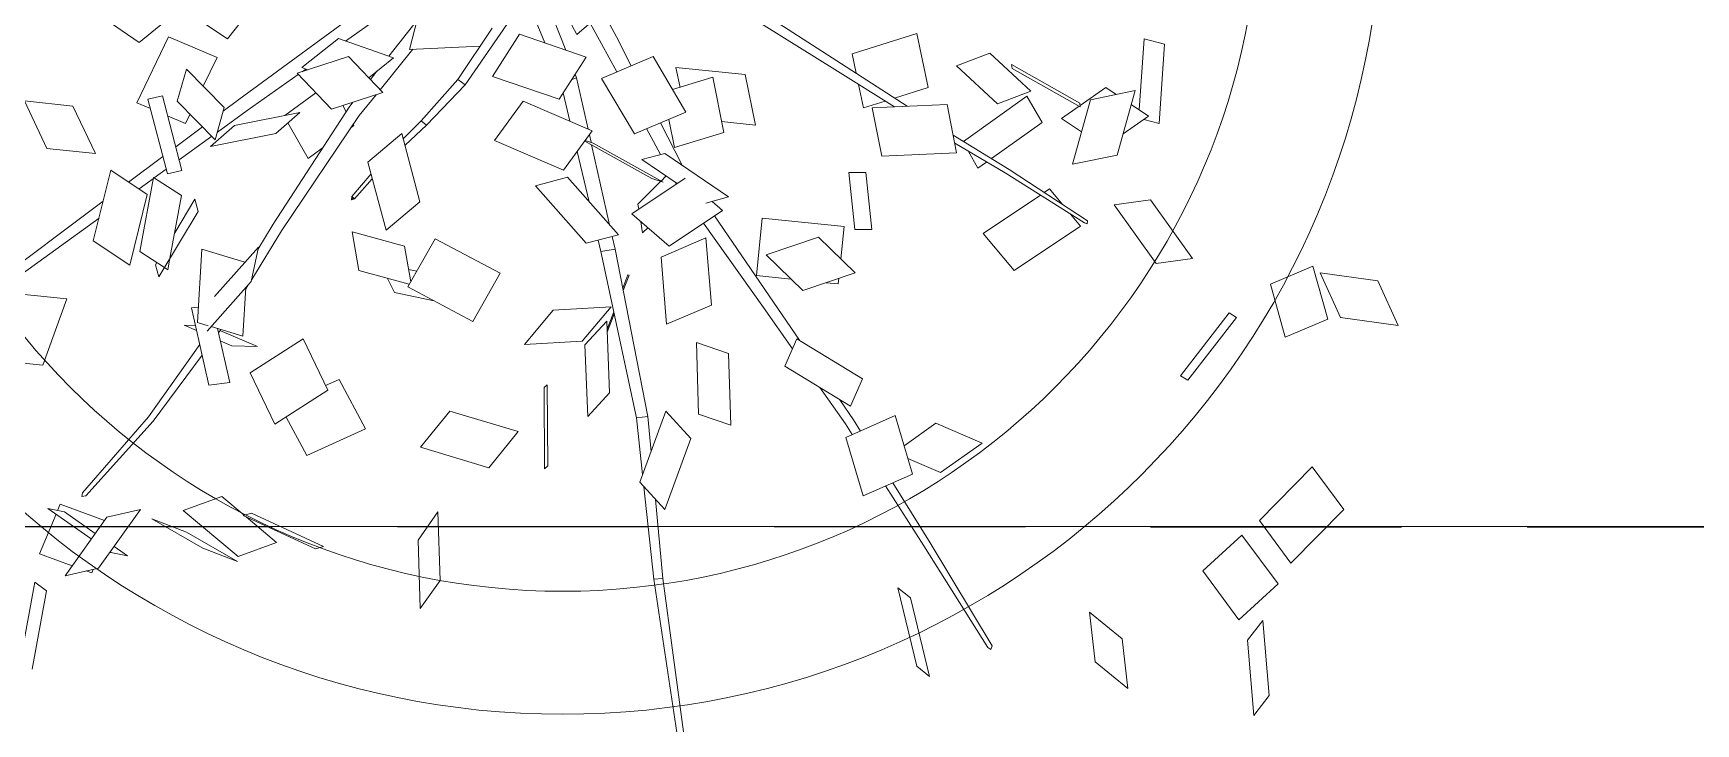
# Model space of a CAD drawing. Header units: centimetres. Extents: x 5488 to 20269, y -31398 to -19684.
# Drawn here: x 6220.74 to 6262.8, y -24026.09 to -24008.63 of the extents above; entities that cross this region are included whole.
import ezdxf

# ---------------------------------------------------------------- set-up
doc = ezdxf.new("R2010")
doc.units = ezdxf.units.CM
doc.linetypes.add('HIDDEN', pattern=[9.525, 6.35, -3.175])
for name, color, linetype, lineweight in [('xxx_Auto_FURNISHED-01', 252, 'Continuous', 0), ('xxx_Auto_Kaplama_Ahşap Tarama', 16, 'Continuous', 5), ('xxx_Auto_Merdiven_Merdiven', 163, 'Continuous', 15), ('xxx_Auto_Tefris_Silik', 252, 'Continuous', 13), ('xxx_Auto_Tefris_Tefris', 32, 'Continuous', 15)]:
    doc.layers.add(name, color=color, linetype=linetype, lineweight=lineweight)
doc.layers.add('xxx_Auto_LANDSCAPE', color=7, linetype='Continuous', lineweight=0, true_color=0x496639)

# ---------------------------------------------------------------- blocks, each defined once
blk = doc.blocks.new('agac0001')
at = {"layer": 'xxx_Auto_LANDSCAPE', "linetype": 'Continuous'}
for points in [[(-34.26, 42.97), (-35.4, 46.4)], [(-35.4, 46.4), (-32.43, 45.66)], [(-32.43, 45.66), (-31.29, 42.23)], [(-31.29, 42.23), (-34.26, 42.97)], [(-34.82, 39.36), (-34.21, 42.16)], [(-34.21, 42.16), (-30.81, 41.86)], [(-30.81, 41.86), (-31.42, 39.05)], [(-48.71, 37.11), (-46.03, 40.96)], [(-46.03, 40.96), (-43.06, 39.52)], [(-43.06, 39.52), (-45.74, 35.67)], [(-31.42, 39.05), (-34.82, 39.36)], [(-45.74, 35.67), (-48.71, 37.11)], [(-33.06, 36.61), (-36.34, 32.9)], [(-32.7, 36.21), (-33.06, 36.61)], [(-49.83, 36.09), (-51.57, 33.28)], [(-46.43, 34.44), (-49.83, 36.09)], [(-35.98, 32.51), (-32.7, 36.21)], [(-15.53, 35.33), (-20.31, 34.09)], [(-14.97, 34.14), (-15.53, 35.33)], [(-57.61, 33.09), (-56.56, 34.26)], [(-56.56, 34.26), (-51.89, 34.74)], [(-51.89, 34.74), (-52.93, 33.57)], [(-48.17, 31.63), (-46.43, 34.44)], [(-28.95, 34.59), (-28.84, 32.31)], [(-24.89, 32.68), (-28.95, 34.59)], [(-52.93, 33.57), (-57.61, 33.09)], [(-51.57, 33.28), (-48.17, 31.63)], [(-19.74, 33.53), (-20.54, 31.76)], [(-20.31, 34.09), (-19.89, 33.19)], [(-18.83, 32.6), (-19.74, 33.53)], [(-19.24, 33.02), (-14.97, 34.14)], [(-36.34, 32.9), (-35.98, 32.51)], [(-28.84, 32.31), (-24.78, 30.4)], [(-24.78, 30.4), (-24.89, 32.68)], [(-18.03, 33), (-21.76, 31.16)], [(-18.08, 30.15), (-18.03, 33)], [(-21.76, 31.16), (-21.81, 28.32)], [(-18.3, 29.46), (-17.5, 31.24)], [(-17.5, 31.24), (-18.05, 31.8)], [(-21.81, 28.32), (-18.08, 30.15)], [(-19.93, 29.24), (-18.89, 28.17)], [(-18.89, 28.17), (-18.34, 29.39)], [(-18.39, 29.45), (-18.16, 29.46)], [(-15.26, 25.73), (-18.39, 29.45)], [(-18.16, 29.46), (-15.02, 25.74)], [(-27.65, 23.54), (-25.69, 28.1)], [(-25.69, 28.1), (-24.83, 27.62)], [(-25.63, 28.53), (-25.44, 28.58)], [(-25.54, 28.39), (-25.63, 28.53)], [(-25.54, 28.39), (-21.57, 24.11)], [(-25.44, 28.58), (-21.4, 24.39)], [(-24.15, 27.25), (-23.05, 26.64)], [(-20.53, 23.43), (-18.9, 26.94)], [(-18.9, 26.94), (-17.12, 26.31)], [(-54.5, 25.71), (-51.4, 25.93)], [(-51.4, 25.93), (-49.39, 24.22)], [(-23.33, 26), (-25.02, 22.07)], [(-23.05, 26.64), (-23.21, 26.27)], [(-17.12, 26.31), (-19.16, 21.91)], [(-17.25, 24.43), (-16.86, 26.61)], [(-16.86, 26.61), (-14.07, 24.54)], [(-52.49, 24), (-54.5, 25.71)], [(-15.02, 25.74), (-15.26, 25.73)], [(-49.39, 24.22), (-52.49, 24)], [(-21.57, 24.11), (-19.17, 21.36)], [(-21.4, 24.39), (-18.66, 21.36)], [(-14.46, 22.36), (-17.25, 24.43)], [(-14.07, 24.54), (-14.46, 22.36)], [(-25.02, 22.07), (-27.65, 23.54)], [(-20.97, 22.49), (-20.69, 23.09)], [(-19.8, 22.08), (-20.97, 22.49)], [(-19.79, 21.36), (-16.72, 21.34)], [(-19.13, 16.74), (-19.79, 21.36)], [(-16.72, 21.34), (-16.06, 16.72)], [(-15.73, 18.19), (-15.47, 20.36)], [(-15.47, 20.36), (-12.03, 20.29)], [(-12.03, 20.29), (-12.54, 16.1)], [(-39.16, 16.72), (-37.84, 19.59)], [(-37.84, 19.59), (-36.08, 17)], [(-16.37, 18.86), (-13.03, 15.34)], [(-50.56, 17.77), (-50.34, 17.89)], [(-50.4, 17.61), (-50.56, 17.77)], [(-50.4, 17.61), (-43.44, 14.86)], [(-50.34, 17.89), (-43.33, 15.28)], [(-16.26, 18.08), (-13.3, 14.86)], [(-37.91, 14.88), (-39.16, 16.72)], [(-36.08, 17), (-37.1, 14.79)], [(-16.06, 16.72), (-19.13, 16.74)], [(-15.97, 16.17), (-15.8, 17.58)], [(-19.95, 15.59), (-23.5, 15.3)], [(-19.76, 14.54), (-19.95, 15.59)], [(-14.48, 16.14), (-15.97, 16.17)], [(-12.54, 16.1), (-13.77, 16.13)], [(-43.44, 14.86), (-39.34, 13.19)], [(-43.33, 15.28), (-39.23, 13.67)], [(-38.92, 14.98), (-39.69, 11.72)], [(-35.15, 14.59), (-38.92, 14.98)], [(-35.92, 11.33), (-35.15, 14.59)], [(-23.5, 15.3), (-23.31, 14.25)], [(-23.31, 14.25), (-19.76, 14.54)], [(-13.3, 14.86), (-8.92, 10.08)], [(-13.03, 15.34), (-8.6, 10.66)], [(-51.5, 13.71), (-50.72, 13.05)], [(-46.48, 13.44), (-51.5, 13.71)], [(-26.45, 10.37), (-25.96, 13.77)], [(-25.96, 13.77), (-23.35, 11.94)], [(-24.94, 13.06), (-23, 13.63)], [(-23, 13.63), (-21.55, 8.72)], [(-50.72, 13.05), (-45.71, 12.78)], [(-45.71, 12.78), (-46.48, 13.44)], [(-34.07, 11.97), (-32.53, 13.02)], [(-32.53, 13.02), (-29.32, 9.46)], [(-26.44, 12.62), (-26.11, 12.72)], [(-26.23, 11.89), (-26.44, 12.62)], [(-39.69, 11.72), (-35.92, 11.33)], [(-35.82, 11.75), (-35.08, 11.45)], [(-35.7, 12.29), (-34.93, 11.99)], [(-35.08, 11.45), (-32.56, 10.3)], [(-34.93, 11.99), (-33.54, 11.38)], [(-30.86, 8.41), (-34.07, 11.97)], [(-23.35, 11.94), (-23.84, 8.54)], [(-23.84, 8.54), (-26.45, 10.37)], [(-29.32, 9.46), (-30.86, 8.41)], [(-29.44, 9.59), (-26.82, 8.44)], [(-25, 7.71), (-25.61, 9.77)], [(-15.78, 9.37), (-12.56, 9.32)], [(-15.18, 7.34), (-15.78, 9.37)], [(-12.56, 9.32), (-11.34, 5.17)], [(-29.88, 9.07), (-27.02, 7.77)], [(-26.82, 8.44), (-20.86, 5.82)], [(-21.55, 8.72), (-25, 7.71)], [(-27.02, 7.77), (-21.18, 5.07)], [(-15.87, 7.36), (-16.23, 4.16)], [(-12.37, 7.3), (-15.87, 7.36)], [(-12.66, 4.71), (-12.37, 7.3)], [(-22.19, 2.7), (-20.62, 6.38)], [(-20.62, 6.38), (-19.96, 5.84)], [(-19.99, 5.43), (-19.87, 6.9)], [(-19.87, 6.9), (-16.47, 3.5)], [(-14.19, 5.26), (-14.93, 1.86)], [(-10.42, 3.9), (-14.19, 5.26)], [(-11.34, 5.17), (-12.61, 5.19)], [(-33.85, 4.42), (-29.45, 5.11)], [(-32.8, 2.58), (-33.85, 4.42)], [(-29.45, 5.11), (-28.41, 3.27)], [(-26.94, 1.65), (-26.28, 4.61)], [(-26.28, 4.61), (-22.1, 5.05)], [(-22.1, 5.05), (-22.77, 2.08)], [(-18.23, 4.45), (-19.79, 0.78)], [(-17.4, 4.43), (-14.56, 3.59)], [(-16.23, 4.16), (-14.44, 4.13)], [(-28.41, 3.27), (-32.8, 2.58)], [(-18.49, 3.84), (-18.36, 3.8)], [(-16.59, 2.03), (-18.46, 3.9)], [(-18.12, 2.95), (-17.87, 3.31)], [(-16.47, 3.5), (-16.59, 2.03)], [(-16.49, 3.22), (-14.75, 2.67)], [(-11.16, 0.49), (-10.42, 3.9)], [(-22.77, 2.08), (-26.94, 1.65)], [(-19.79, 0.78), (-22.19, 2.7)], [(-19.28, 1.27), (-18.14, 2.92)], [(-17.86, 2.41), (-18.22, 3.07)], [(-18.22, 3.07), (-15.02, -0.76)], [(-14.8, -1.25), (-17.86, 2.41)], [(-10.74, 2.45), (-8.79, 1.87)], [(-34.21, 1.83), (-38.26, -0.58)], [(-32.24, 0.6), (-34.21, 1.83)], [(-20.82, 1.6), (-21.08, 1.23)], [(-21.08, 1.23), (-20.38, 1.24)], [(-19.59, 1.26), (-19.28, 1.27)], [(-14.93, 1.86), (-11.16, 0.49)], [(-10.94, 1.49), (-9.04, 0.89)], [(-8.79, 1.87), (-2.46, -0.15)], [(-8.19, -0.51), (-7.13, 1.32)], [(-36.29, -1.8), (-32.24, 0.6)], [(-9.04, 0.89), (-7.65, 0.43)], [(-42.44, -1.49), (-37.53, -1.03)], [(-38.26, -0.58), (-36.29, -1.8)], [(-34.54, -0.76), (-32.36, -0.56)], [(-32.36, -0.56), (-32.32, -1.26)], [(-32.36, -0.56), (-21.75, -0.64)], [(-23.51, -0.08), (-24.38, -0.62)], [(-24.24, -0.62), (-23.47, -0.15)], [(-23.47, -0.15), (-23.51, -0.08)], [(-21.75, -0.64), (-20.96, -0.67)], [(-21.75, -0.64), (-21.75, -1.54)], [(-21.07, -2.34), (-20.92, -0.27)], [(-20.92, -0.27), (-16.82, -2.73)], [(-20.21, -0.7), (-15.11, -0.88)], [(-16.34, -2.89), (-14.26, -0.68)], [(-15.02, -0.76), (-14.77, -1.22)], [(-14.95, -0.88), (-14.47, -0.9)], [(-14.26, -0.68), (-11.65, -4.57)], [(-14.11, -0.91), (-10.85, -1.03)], [(-9.68, -0.21), (-11.95, -2.35)], [(-10.85, -1.03), (-10.88, -1.34)], [(-10.85, -1.03), (-10.6, -1.07)], [(-7.52, -4.03), (-9.68, -0.21)], [(-3.52, -1.99), (-8.19, -0.51)], [(-52.06, -1.98), (-42.44, -1.49)], [(-52.03, -2.41), (-42.39, -2.05)], [(-42.44, -1.49), (-42.39, -2.05)], [(-42.39, -2.05), (-36.62, -1.6)], [(-35.85, -1.54), (-32.32, -1.26)], [(-32.32, -1.26), (-21.75, -1.54)], [(-30.48, -2.63), (-26.06, -1.97)], [(-26.06, -1.97), (-27.26, -3.58)], [(-27.01, -3.7), (-25.25, -1.54)], [(-25.71, -1.43), (-26.75, -2.08)], [(-26.56, -2.05), (-25.57, -1.44)], [(-25.25, -1.54), (-24.79, -5.12)], [(-21.75, -1.54), (-21.02, -1.57)], [(-18.56, -1.69), (-15.35, -1.84)], [(-13.42, -1.94), (-11.61, -2.02)], [(-9.02, -1.37), (-3.96, -2.34)], [(-31.68, -4.23), (-30.48, -2.63)], [(-16.98, -4.79), (-21.07, -2.34)], [(-16.82, -2.73), (-16.98, -4.79)], [(-13.73, -6.78), (-16.34, -2.89)], [(-11.95, -2.35), (-9.79, -6.17)], [(-8.34, -2.58), (-5.06, -3.24)], [(-27.26, -3.58), (-31.68, -4.23)], [(-26.55, -7.28), (-27.01, -3.7)], [(-9.79, -6.17), (-7.52, -4.03)], [(-24.79, -5.12), (-26.55, -7.28)], [(-11.65, -4.57), (-13.73, -6.78)], [(-9.99, -7.94), (-6.54, -4.46)], [(-9.58, -8.31), (-6.84, -5.64)], [(-29.41, -6.57), (-34.39, -7.47)], [(-34.39, -7.47), (-34.24, -7.24)], [(-34.24, -7.24), (-29.27, -6.34)], [(-29.27, -6.34), (-29.41, -6.57)], [(-7.19, -10.93), (-7.8, -6.57)], [(-21.92, -7.95), (-24.55, -10.17)], [(-19.06, -11.53), (-21.92, -7.95)], [(-12.01, -10.76), (-9.99, -7.94)], [(-9.99, -7.94), (-9.58, -8.31)], [(-31.8, -8.66), (-33.68, -10.87)], [(-29.77, -12.61), (-31.8, -8.66)], [(-11.69, -11.04), (-9.58, -8.31)], [(-24.55, -10.17), (-21.69, -13.76)], [(-7.37, -12.28), (-5.46, -10.11)], [(-4.79, -9.8), (-7.19, -10.93)], [(-33.68, -10.87), (-31.64, -14.82)], [(-13, -12.3), (-12.01, -10.76)], [(-12.59, -12.34), (-11.69, -11.04)], [(-12.01, -10.76), (-11.69, -11.04)], [(-9.32, -13.19), (-7.22, -10.72)], [(-21.89, -14.64), (-22.85, -12.31)], [(-21.69, -13.76), (-19.06, -11.53)], [(-17.98, -14.44), (-16.62, -12.04)], [(-16.62, -12.04), (-12.24, -12.36)], [(-12.24, -12.36), (-13.6, -14.77)], [(-7.53, -12), (-8.46, -13.75)], [(-5.71, -15.16), (-7.53, -12)], [(-31.64, -14.82), (-29.77, -12.61)], [(-20.83, -13.03), (-20.64, -13.51)], [(-9.95, -16.38), (-9.52, -13.05)], [(-9.52, -13.05), (-6.93, -14.75)], [(-8.59, -13.66), (-8.15, -13.17)], [(-8.3, -21.95), (-3.97, -12.92)], [(-5.94, -14.76), (-4.89, -12.47)], [(-20.12, -16.56), (-21.55, -13.64)], [(-21.42, -13.52), (-19.16, -13.49)], [(-19.16, -13.49), (-17.68, -16.52)], [(-13.6, -14.77), (-17.98, -14.44)], [(-10.65, -14.76), (-9.58, -13.49)], [(-41.51, -16.68), (-40.02, -15.15)], [(-40.02, -15.15), (-35.8, -14.5)], [(-35.8, -14.5), (-37.3, -16.03)], [(-20.94, -14.9), (-21.89, -14.64)], [(-16.82, -20.84), (-10.65, -14.76)], [(-16.31, -21.28), (-10.02, -15.29)], [(-15.69, -16), (-14.68, -14.69)], [(-15.53, -16.14), (-14.36, -14.71)], [(-11.21, -15.2), (-11.29, -15.39)], [(-11.13, -15.23), (-11.21, -15.2)], [(-9.86, -15.66), (-10.27, -15.52)], [(-10.02, -15.29), (-9.77, -15.01)], [(-6.93, -14.75), (-7.36, -18.08)], [(-7.06, -17.73), (-5.71, -15.16)], [(-37.3, -16.03), (-41.51, -16.68)], [(-17.68, -16.52), (-20.12, -16.56)], [(-15.73, -16.2), (-15.69, -16)], [(-15.73, -16.2), (-15.62, -16.06)], [(-15.53, -16.14), (-15.73, -16.2)], [(-15.69, -16), (-15.53, -16.14)], [(-7.36, -18.08), (-9.95, -16.38)], [(-12.23, -17.4), (-12.69, -18.38)], [(-9.79, -19.32), (-8.77, -17.15)], [(-7.32, -17.76), (-7.2, -17.5)], [(-7.27, -17.38), (-7.06, -17.73)], [(-29.89, -17.98), (-30.85, -21.87)], [(-26.56, -19.02), (-29.89, -17.98)], [(-12.69, -18.38), (-10.28, -19.21)], [(-9.78, -18.37), (-10.79, -20.08)], [(-9.83, -22.5), (-9.78, -18.37)], [(-9.06, -21.57), (-7.44, -18.03)], [(-26.78, -19.92), (-26.56, -19.02)], [(-2.26, -19.44), (-4.45, -21.94)], [(-27.09, -19.84), (-28.57, -23.46)], [(-23.67, -20.76), (-27.09, -19.84)], [(-10.79, -20.08), (-10.84, -24.21)], [(-25.15, -24.38), (-23.67, -20.76)], [(-19.44, -23.22), (-16.82, -20.84)], [(-17.69, -22.5), (-16.31, -21.28)], [(-10.04, -23.63), (-9.06, -21.57)], [(-36.65, -22.41), (-36.61, -21.88)], [(-33.79, -26.44), (-36.65, -22.41)], [(-36.61, -21.88), (-33.74, -25.91)], [(-30.85, -21.87), (-28.26, -22.68)], [(-17.54, -22.44), (-20.06, -25.7)], [(-19.57, -23.28), (-17.54, -22.44)], [(-10.84, -24.21), (-9.83, -22.5)], [(-8.83, -23.03), (-8.3, -21.95)], [(-4.45, -21.94), (-1.13, -25.34)], [(-28.57, -23.46), (-25.15, -24.38)], [(-23.27, -25.2), (-23.62, -23.64)], [(-23.62, -23.64), (-22.21, -25.75)], [(-19.88, -23.67), (-22.81, -24.42)], [(-22.09, -26.54), (-19.57, -23.28)], [(-19.95, -23.69), (-19.74, -23.5)], [(-17.02, -25.93), (-18.31, -23.44)], [(-8.62, -22.93), (-10.49, -23.86)], [(-5.83, -24.8), (-8.62, -22.93)], [(-5.47, -22.79), (-7.07, -23.97)], [(-3.66, -25.53), (-5.47, -22.79)], [(-36.24, -27.23), (-35.81, -24.71)], [(-35.81, -24.71), (-33.9, -26.29)], [(-22.81, -24.42), (-21.86, -26.24)], [(-11.3, -26.29), (-10.23, -24.03)], [(-10.49, -23.86), (-7.69, -25.73)], [(-10.46, -26.35), (-9.55, -24.49)], [(-7.69, -25.73), (-5.83, -24.8)], [(-3.67, -27.4), (-2.21, -24.72)], [(-25.5, -25.75), (-25.42, -27.05)], [(-22.05, -25.87), (-25.5, -25.75)], [(-22.84, -25.85), (-23.27, -25.2)], [(-22.34, -25.86), (-22.15, -25.69)], [(-18.22, -28.88), (-14.67, -25.72)], [(-13.89, -25.78), (-15.71, -27.4)], [(-14.67, -25.72), (-13.89, -25.78)], [(-8.62, -25.1), (-9.14, -25.49)], [(-9.14, -25.49), (-8.48, -26.49)], [(-7.33, -28.23), (-3.66, -25.53)], [(-33.74, -25.91), (-33.79, -26.44)], [(-33.78, -26.38), (-32.37, -27.54)], [(-21.78, -26.41), (-21.45, -27.04)], [(-21.45, -27.04), (-17.02, -25.93)], [(-20.49, -27.23), (-20.52, -26.81)], [(-13.51, -26.56), (-17.21, -27.98)], [(-12.08, -28.06), (-13.51, -26.56)], [(-11.98, -26.24), (-12.03, -27.17)], [(-7.19, -26.58), (-11.98, -26.24)], [(-7.24, -27.51), (-7.19, -26.58)], [(-36.53, -27.32), (-35.32, -29.29)], [(-34.16, -30.1), (-36.53, -27.32)], [(-32.8, -30.06), (-36.24, -27.23)], [(-32.37, -27.54), (-32.8, -30.06)], [(-26.99, -30.87), (-23.51, -27.12)], [(-26.66, -31.12), (-22.82, -27.14)], [(-25.42, -27.05), (-20.49, -27.23)], [(-21.47, -27.87), (-21.94, -27.18)], [(-21.62, -27.19), (-21.47, -27.87)], [(-12.12, -28.02), (-11.72, -27.19)], [(-12.08, -29.64), (-10.9, -27.24)], [(-12.03, -27.17), (-7.24, -27.51)], [(-7.84, -27.46), (-7.33, -28.23)], [(-0.93, -30.12), (-3.67, -27.4)], [(-17.44, -28.94), (-18.22, -28.88)], [(-17.21, -27.98), (-17.89, -28.25)], [(-17.89, -28.25), (-17.72, -28.43)], [(-17.72, -28.43), (-16.46, -29.75)], [(-17.32, -28.84), (-17.44, -28.94)], [(-17.17, -30.52), (-13.05, -28.65)], [(-16.46, -29.75), (-12.08, -28.06)], [(-13.05, -28.65), (-11.15, -30.59)], [(-12.62, -29.08), (-12.15, -28.08)], [(-35.32, -29.29), (-32.95, -32.08)], [(-32.95, -32.08), (-34.16, -30.1)], [(-30.77, -35.85), (-26.99, -30.87)], [(-15.27, -32.47), (-17.17, -30.52)], [(-11.15, -30.59), (-15.27, -32.47)], [(-30.55, -36.02), (-26.66, -31.12)], [(-17.37, -39.14), (-13.94, -31.86)], [(-16.86, -39.37), (-12.96, -31.42)], [(-9.95, -31.34), (-6.79, -32.18)], [(-9.08, -34.25), (-9.95, -31.34)], [(-35.34, -35.9), (-32.24, -32.67)], [(-32.24, -32.67), (-32.33, -34.82)], [(-6.79, -32.18), (-5.92, -35.08)], [(-34.19, -34.7), (-34.92, -33.98)], [(-34.92, -33.98), (-34.53, -34.97)], [(-32.33, -34.82), (-35.43, -38.04)], [(-34.53, -34.97), (-34.49, -35.01)], [(-32.49, -34.99), (-31, -37.51)], [(-18.52, -34.76), (-22.3, -36.98)], [(-17.64, -37.69), (-18.52, -34.76)], [(-5.92, -35.08), (-9.08, -34.25)], [(-35.43, -38.04), (-35.34, -35.9)], [(-33.47, -36.01), (-31.12, -38.32)], [(-31.52, -37.34), (-33.18, -35.7)], [(-30.77, -36.1), (-30.77, -35.85)], [(-30.55, -36.02), (-30.77, -36.1)], [(-35.56, -36.37), (-35.36, -36.24)], [(-35.37, -36.68), (-35.56, -36.37)], [(-22.3, -36.98), (-21.43, -39.9)], [(-33.79, -39.35), (-34.9, -37.49)], [(-31.56, -37.88), (-33.79, -39.35)], [(-31.12, -38.32), (-31.52, -37.34)], [(-31, -37.51), (-31.35, -37.75)], [(-36.13, -39.35), (-40.76, -41.13)], [(-40.1, -41.73), (-35.47, -39.95)], [(-35.47, -39.95), (-36.13, -39.35)]]:
    blk.add_lwpolyline(points, dxfattribs=at)
blk = doc.blocks.new('A$C7365360F')
at = {"layer": 'xxx_Auto_FURNISHED-01'}
for radius in [17.28, 14.688]:
    blk.add_circle((0.264, 0.108), radius, dxfattribs=at)
at = {"layer": 'xxx_Auto_LANDSCAPE', "xscale": 0.338688, "yscale": 0.338688, "zscale": 0.2074463999999999}
blk.add_blockref('agac0001', (0.079, 0.033), dxfattribs=at)

msp = doc.modelspace()

# ---------------------------------------------------------------- hatches: boundary and pattern name
at = {"layer": 'xxx_Auto_Kaplama_Ahşap Tarama'}
h = msp.add_hatch(dxfattribs=at)
h.set_pattern_fill('AR-CONC', color=256, scale=0.5)
h.set_pattern_definition([(50, (809.53, -3617.59), (91.09233, -7.96954), [9.525, -104.775]), (355, (809.53, -3617.59), (-17.6217, 95.52842), [7.62, -83.8203]), (100.45144, (817.12, -3618.255), (73.47062, 87.55888), [8.095, -89.04512]), (46.1842, (809.53, -3592.19), (135.5395, -21.02116), [14.2875, -157.1625]), (96.63556, (820.83, -3593.94), (118.70207, 123.71306), [12.1425, -133.5678]), (351.18415, (809.53, -3592.19), (118.70207, 123.71306), [11.43, -125.72987]), (21, (822.23, -3598.54), (75.8072, -51.1326), [9.525, -104.775]), (326, (822.23, -3598.54), (30.901, 92.09398), [7.62, -83.82]), (71.45144, (828.55, -3602.8), (106.7082, 40.96138), [8.095, -89.04497]), (37.5, (809.53, -3617.59), (1.5443, 42.27752), [0, -82.804, 0, -85.09, 0, -84.1375]), (7.5, (809.53, -3617.59), (33.40983, 50.09029), [0, -48.514, 0, -80.899, 0, -32.0675]), (327.5, (781.21, -3617.59), (67.795298, -2.864372), [0, -31.75, 0, -99.06, 0, -131.445]), (317.5, (768.51, -3617.59), (74.06459, 12.71325), [0, -41.275, 0, -65.786, 0, -93.345])])
edge = h.paths.add_edge_path()
edge.add_line((9312.934, -27555.319), (9330.626, -27555.319))
edge.add_arc((9330.626, -27548.319), 7, 270, 349.5592)
edge.add_arc((-12655703.852, 2009176.564), 12827763.879, 350.8642093147, 350.8644691226)
edge.add_line((9346.746, -27492.157), (9332.45, -27492.157))
edge.add_line((9332.45, -27492.157), (9332.449, -27061.102))
edge.add_line((9332.449, -27061.102), (9346.746, -27061.102))
edge.add_arc((-12660642.429, -2064524.007), 12832765.905, 9.1355309233, 9.1357906395)
edge.add_arc((9330.626, -27004.939), 7, 10.4408, 90)
edge.add_line((9330.626, -26997.939), (9312.934, -26997.939))
edge.add_arc((9312.934, -27004.939), 7, 90, 170.4864)
edge.add_arc((10864.464, -27276.629), 1582.138, 170.069442, 189.930558)
edge.add_arc((9312.934, -27548.319), 7, 189.5136, 270)

# ---------------------------------------------------------------- linework, layer by layer
at = {"layer": 'xxx_Auto_Merdiven_Merdiven'}
msp.add_lwpolyline([(6911.294, -24180.682), (6911.29, -24021.146), (6608.87, -24021.146), (6608.873, -23931.099), (6438.873, -23931.099), (6438.873, -24021.099), (6144.235, -24021.099)], dxfattribs=at)
at = {"layer": 'xxx_Auto_Tefris_Silik', "linetype": 'HIDDEN'}
msp.add_lwpolyline([(6144.235, -24021.099), (6812.108, -24021.178)], dxfattribs=at)

# ---------------------------------------------------------------- block references
at = {"layer": 'xxx_Auto_Tefris_Tefris', "xscale": -1.2, "yscale": 1.2, "rotation": 280.6128426569576}
msp.add_blockref('A$C7365360F', (6234.068, -24005.445), dxfattribs=at)

doc.saveas('drawing.dxf')
